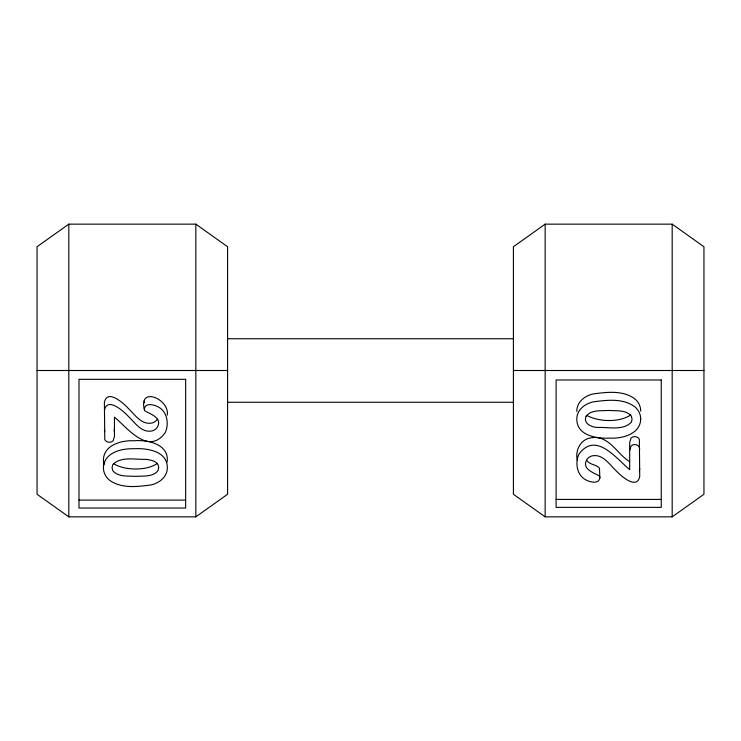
<?xml version="1.0" encoding="UTF-8"?>
<svg xmlns="http://www.w3.org/2000/svg" width="741" height="741" viewBox="0 0 741 741"><rect width="100%" height="100%" fill="white"/><g stroke="black" fill="none" stroke-linecap="round" stroke-linejoin="round"><path stroke-width="1.11" d="M167.058 462.171C169.772 444.359 147.792 439.506 134.316 440.784C122.033 440.071 103.768 444.767 103.434 459.744A19.655 17.024 0 0 0 104.111 464.394M576.813 411.487C576.489 402.289 584.779 395.731 593.087 393.962C606.731 392.109 622.792 390.072 634.685 398.723A19.655 17.024 0 0 1 640.706 411.199M114.123 431.003L114.466 428.465M629.674 450.417L631.036 446.026C633.351 443.702 637.908 444.146 639.363 447.221L639.724 449.352M104.407 410.319C107.306 396.083 124.34 411.959 128.452 416.479C134.927 422.611 141.392 432.966 151.766 430.993A9.012 7.808 0 0 0 157.407 427.085C162.649 417.692 150.358 414.2 144.662 410.727C137.335 385.19 170.078 399.093 167.244 415.145M639.288 471.026L639.724 468.562M144.282 408.884C145.44 402.141 154.628 404.818 158.704 407.17C167.447 412.153 169.17 424.111 165.197 432.716C148.33 455.678 127.989 428.4 114.466 417.146L114.466 436.403L113.104 440.793C110.779 443.118 106.232 442.673 104.768 439.598L104.407 402.382C107.306 388.136 124.34 404.021 128.452 408.541C134.927 414.673 141.392 425.028 151.766 423.055A9.012 7.808 0 0 0 157.407 419.147M599.858 477.936C598.7 484.679 589.512 482.002 585.436 479.649C576.693 474.675 574.97 462.708 578.943 454.113C595.801 431.142 616.151 458.42 629.674 469.674L629.674 442.479L631.036 438.088C633.351 435.764 637.908 436.208 639.363 439.283L639.724 476.5C636.834 490.746 619.8 474.861 615.678 470.34C609.213 464.209 602.748 453.853 592.374 455.826A9.012 7.808 0 0 0 586.733 459.735C581.49 469.127 593.773 472.619 599.469 476.093L599.858 477.936L599.469 468.155C596.227 464.162 589.558 465.042 586.77 460.337M157.416 463.384C147.033 470.952 123.951 470.73 113.438 463.458M630.748 414.969C619.18 422.713 598.83 421.907 586.872 415.469M68.811 224.153L37.05 246.734L37.05 494.266L68.811 516.847L195.837 516.847L227.589 494.266L227.589 246.734L195.837 224.153L68.811 224.153L68.811 516.847M545.163 224.153L513.411 246.734L513.411 494.266L545.163 516.847L672.189 516.847L703.95 494.266L703.95 246.734L672.189 224.153L545.163 224.153L545.163 516.847M227.589 338.739L513.411 338.739M37.05 370.5L227.589 370.5M513.411 370.5L703.95 370.5M227.589 402.261L513.411 402.261M556.102 499.434L661.25 499.434M78.991 500.092L185.658 500.092M629.674 461.736C616.892 453.853 608.945 434.967 591.392 437.774C580.749 438.95 574.896 450.315 577.295 460.18M144.282 400.946L144.662 402.789M104.407 429.53L104.768 431.66M672.189 224.153L672.189 516.847M195.837 224.153L195.837 516.847M103.657 464.959L103.434 467.682A19.655 17.024 0 0 0 109.455 480.159C121.339 488.81 137.409 486.772 151.053 484.92C159.361 483.151 167.651 476.593 167.327 467.395C167.068 450.908 147.033 448.083 134.316 448.722C122.7 448.407 106.454 451.602 103.657 464.959M640.706 419.137C640.372 434.115 622.097 438.82 609.824 438.098C597.098 438.746 577.072 435.912 576.813 419.434C576.489 410.227 584.779 403.669 593.087 401.9C606.731 400.047 622.792 398.01 634.685 406.67A19.655 17.024 0 0 1 640.706 419.137M158.676 467.543L158.046 470.563C153.035 477.26 143.245 475.759 135.89 476.389C128.221 475.741 118.199 477.352 112.762 470.637L112.076 467.617L112.734 464.672C120.978 456.021 135.158 459.763 145.82 459.346C150.71 460.004 158.611 461.032 158.676 467.543M586.094 416.257C582.824 423.871 592.318 427.631 598.32 427.474C608.982 427.066 623.162 430.799 631.406 422.148L632.064 419.211L631.378 416.183C625.941 409.467 615.919 411.079 608.25 410.431C600.895 411.06 591.105 409.569 586.094 416.257M185.658 379.318L78.991 379.318L78.991 508.03L185.658 508.03L185.658 379.318M661.25 379.976L556.102 379.976L556.102 507.372L661.25 507.372L661.25 379.976"/></g></svg>
